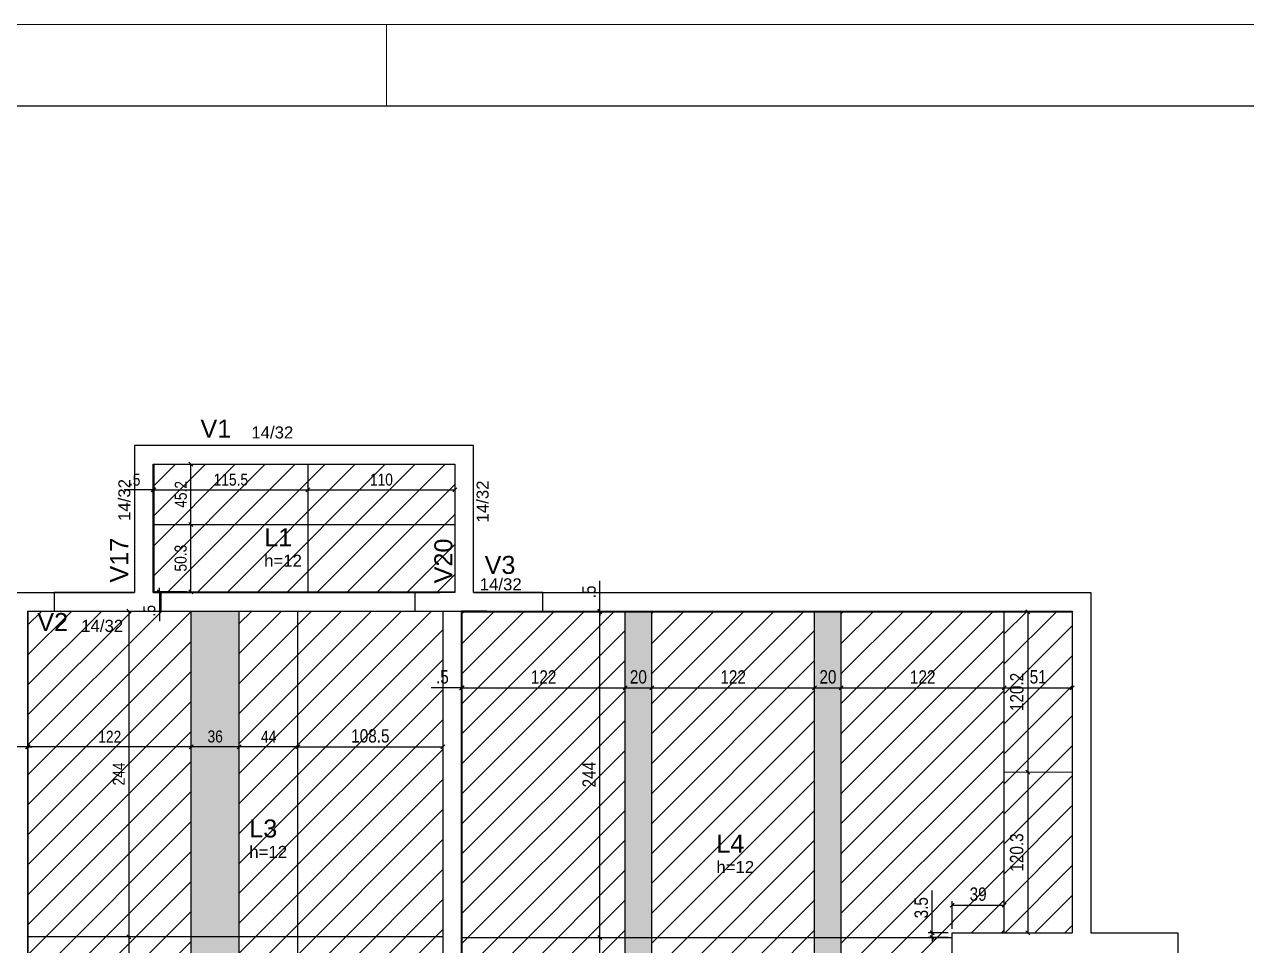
# Model space of a CAD drawing. Header units: millimetres. Extents: x 2454 to 6746, y 504 to 3252.
# Drawn here: x 4225 to 5141, y 2562 to 3252 of the extents above; entities that cross this region are included whole.
import ezdxf

# ---------------------------------------------------------------- set-up
doc = ezdxf.new("R2010")
doc.units = ezdxf.units.MM
for name, color, linetype in [('10', 252, 'Continuous'), ('9', 8, 'Continuous'), ('COTA', 241, 'Continuous'), ('ES-VIGA', 3, 'Continuous'), ('L-D', 2, 'Continuous'), ('L-N', 4, 'Continuous'), ('Painéis', 200, 'Continuous'), ('VIG-D', 2, 'Continuous'), ('VIG-N', 4, 'Continuous')]:
    doc.layers.add(name, color=color, linetype=linetype)
for name, color, linetype, lineweight in [('FOLHA', 255, 'Continuous', 5), ('Hachura', 251, 'Continuous', 9), ('REAPROVEITAMENTO', 251, 'Continuous', 9)]:
    doc.layers.add(name, color=color, linetype=linetype, lineweight=lineweight)
doc.styles.add('COTA TECNICA', font='techl___.ttf', dxfattribs={"height": 10})
doc.styles.add('COTA TECNICA-50', font='techl___.ttf', dxfattribs={"height": 9})
doc.styles.add('TQS_ARIAL', font='arial.ttf')
doc.dimstyles.new('COTA PAINEL-50', dxfattribs={"dimtxt": 9, "dimasz": 3, "dimexe": 3, "dimexo": 3, "dimgap": 3, "dimtad": 1, "dimdec": 1, "dimzin": 12, "dimdsep": 46, "dimtxsty": 'COTA TECNICA-50', "dimblk1": 'OBLIQUE', "dimblk2": 'OBLIQUE', "dimsah": 1, "dimcen": 0.9, "dimclrd": 4, "dimclre": 4, "dimclrt": 240, "dimadec": 1, "dimazin": 3, "dimtfac": 1, "dimtdec": 1, "dimtmove": 0, "dimatfit": 3, "dimfxl": 1, "dimtolj": 1, "dimtzin": 12, "dimarcsym": 0})
doc.dimstyles.new('PAINEL', dxfattribs={"dimtxt": 10, "dimasz": 3, "dimexe": 3, "dimexo": 3, "dimgap": 3, "dimtad": 1, "dimdec": 1, "dimzin": 12, "dimdsep": 46, "dimtxsty": 'COTA TECNICA', "dimblk1": 'OBLIQUE', "dimblk2": 'OBLIQUE', "dimsah": 1, "dimcen": 0.9, "dimclrd": 4, "dimclre": 4, "dimclrt": 240, "dimadec": 1, "dimazin": 3, "dimtfac": 1, "dimtdec": 1, "dimtmove": 0, "dimatfit": 3, "dimfxl": 1, "dimtolj": 1, "dimtzin": 12, "dimarcsym": 0})

# ---------------------------------------------------------------- blocks, each defined once
blk = doc.blocks.new('_Oblique')
at = {"color": 0, "linetype": 'ByBlock', "lineweight": -2}
blk.add_line((-0.5, -0.5), (0.5, 0.5), dxfattribs=at)
blk = doc.blocks.new('*D156')
at = {"layer": 'COTA', "color": 4, "lineweight": -2, "transparency": 16777216}
for p, q in [((4303.46, 2812.68), (4303.46, 2568.68)), ((4301.07, 2568.68), (4300.46, 2568.68))]:
    blk.add_line(p, q, dxfattribs=at)
at = {"layer": 'Defpoints', "color": 0, "transparency": 16777216}
for p in [(4303.46, 2812.68), (4303.46, 2568.68), (4304.07, 2568.68)]:
    blk.add_point(p, dxfattribs=at)
at = {"layer": 'COTA', "color": 4, "lineweight": -2, "transparency": 16777216, "xscale": 3, "yscale": 3, "zscale": 3}
for p, rotation in [((4303.46, 2812.68), 90), ((4303.46, 2568.68), 270)]:
    blk.add_blockref('_Oblique', p, dxfattribs=dict(at, rotation=rotation))
at = {"layer": 'COTA', "color": 240, "transparency": 16777216, "insert": (4295.89, 2690.68), "char_height": 9, "attachment_point": 5, "rotation": 90, "style": 'COTA TECNICA-50'}
blk.add_mtext('\\A1;244', dxfattribs=at)
blk = doc.blocks.new('*D157')
at = {"layer": 'COTA', "color": 4, "lineweight": -2, "transparency": 16777216}
for p, q in [((4303.46, 2568.68), (4303.46, 2332.18)), ((4305.78, 2332.18), (4300.46, 2332.18))]:
    blk.add_line(p, q, dxfattribs=at)
at = {"layer": 'Defpoints', "color": 0, "transparency": 16777216}
for p in [(4303.46, 2568.68), (4303.46, 2332.18), (4308.78, 2332.18)]:
    blk.add_point(p, dxfattribs=at)
at = {"layer": 'COTA', "color": 4, "lineweight": -2, "transparency": 16777216, "xscale": 3, "yscale": 3, "zscale": 3}
for p, rotation in [((4303.46, 2568.68), 90), ((4303.46, 2332.18), 270)]:
    blk.add_blockref('_Oblique', p, dxfattribs=dict(at, rotation=rotation))
at = {"layer": 'COTA', "color": 240, "transparency": 16777216, "insert": (4295.76, 2450.43), "char_height": 9, "attachment_point": 5, "rotation": 90, "style": 'COTA TECNICA-50'}
blk.add_mtext('\\A1;236.5', dxfattribs=at)
blk = doc.blocks.new('*D81')
at = {"layer": 'COTA', "color": 4, "lineweight": -2, "transparency": 16777216}
blk.add_line((4430.09, 2711.01), (4386.09, 2711.01), dxfattribs=at)
at = {"layer": 'Defpoints', "color": 0, "transparency": 16777216}
for p in [(4386.09, 2711.01), (4386.09, 2711.01), (4430.09, 2711.01)]:
    blk.add_point(p, dxfattribs=at)
at = {"layer": 'COTA', "color": 4, "lineweight": -2, "transparency": 16777216, "xscale": 3, "yscale": 3, "zscale": 3, "rotation": 180}
blk.add_blockref('_Oblique', (4386.09, 2711.01), dxfattribs=at)
at = {"layer": 'COTA', "color": 4, "lineweight": -2, "transparency": 16777216, "xscale": 3, "yscale": 3, "zscale": 3}
blk.add_blockref('_Oblique', (4430.09, 2711.01), dxfattribs=at)
at = {"layer": 'COTA', "color": 240, "transparency": 16777216, "insert": (4408.09, 2718.58), "char_height": 9, "attachment_point": 5, "style": 'COTA TECNICA-50'}
blk.add_mtext('\\A1;44', dxfattribs=at)
blk = doc.blocks.new('*D82')
at = {"layer": 'COTA', "color": 4, "lineweight": -2, "transparency": 16777216}
blk.add_line((4386.09, 2711.01), (4350.09, 2711.01), dxfattribs=at)
at = {"layer": 'Defpoints', "color": 0, "transparency": 16777216}
for p in [(4350.09, 2711.01), (4350.09, 2711.01), (4386.09, 2711.01)]:
    blk.add_point(p, dxfattribs=at)
at = {"layer": 'COTA', "color": 4, "lineweight": -2, "transparency": 16777216, "xscale": 3, "yscale": 3, "zscale": 3, "rotation": 180}
blk.add_blockref('_Oblique', (4350.09, 2711.01), dxfattribs=at)
at = {"layer": 'COTA', "color": 4, "lineweight": -2, "transparency": 16777216, "xscale": 3, "yscale": 3, "zscale": 3}
blk.add_blockref('_Oblique', (4386.09, 2711.01), dxfattribs=at)
at = {"layer": 'COTA', "color": 240, "transparency": 16777216, "insert": (4368.09, 2718.71), "char_height": 9, "attachment_point": 5, "style": 'COTA TECNICA-50'}
blk.add_mtext('\\A1;36', dxfattribs=at)
blk = doc.blocks.new('*D83')
at = {"layer": 'COTA', "color": 4, "lineweight": -2, "transparency": 16777216}
blk.add_line((4350.09, 2711.01), (4228.09, 2711.01), dxfattribs=at)
at = {"layer": 'Defpoints', "color": 0, "transparency": 16777216}
for p in [(4228.09, 2711.01), (4228.09, 2711.01), (4350.09, 2711.01)]:
    blk.add_point(p, dxfattribs=at)
at = {"layer": 'COTA', "color": 4, "lineweight": -2, "transparency": 16777216, "xscale": 3, "yscale": 3, "zscale": 3, "rotation": 180}
blk.add_blockref('_Oblique', (4228.09, 2711.01), dxfattribs=at)
at = {"layer": 'COTA', "color": 4, "lineweight": -2, "transparency": 16777216, "xscale": 3, "yscale": 3, "zscale": 3}
blk.add_blockref('_Oblique', (4350.09, 2711.01), dxfattribs=at)
at = {"layer": 'COTA', "color": 240, "transparency": 16777216, "insert": (4289.09, 2718.56), "char_height": 9, "attachment_point": 5, "style": 'COTA TECNICA-50'}
blk.add_mtext('\\A1;122', dxfattribs=at)
blk = doc.blocks.new('*D84')
at = {"layer": 'COTA', "color": 4, "lineweight": -2, "transparency": 16777216}
for p, q in [((4227.59, 2711.02), (4206, 2711.02)), ((4228.09, 2711.02), (4227.59, 2711.02)), ((4228.09, 2711.02), (4231.09, 2711.02))]:
    blk.add_line(p, q, dxfattribs=at)
at = {"layer": 'Defpoints', "color": 0, "transparency": 16777216}
for p in [(4227.59, 2711.02), (4227.59, 2711.02), (4228.09, 2711.02)]:
    blk.add_point(p, dxfattribs=at)
at = {"layer": 'COTA', "color": 4, "lineweight": -2, "transparency": 16777216, "xscale": 3, "yscale": 3, "zscale": 3}
blk.add_blockref('_Oblique', (4227.59, 2711.02), dxfattribs=at)
at = {"layer": 'COTA', "color": 4, "lineweight": -2, "transparency": 16777216, "xscale": 3, "yscale": 3, "zscale": 3, "rotation": 180}
blk.add_blockref('_Oblique', (4228.09, 2711.02), dxfattribs=at)
at = {"layer": 'COTA', "color": 240, "transparency": 16777216, "insert": (4213.8, 2718.62), "char_height": 9, "attachment_point": 5, "style": 'COTA TECNICA-50'}
blk.add_mtext('\\A1;.5', dxfattribs=at)
blk = doc.blocks.new('*D96')
at = {"layer": 'COTA', "color": 4, "lineweight": -2, "transparency": 16777216}
blk.add_line((4349.96, 2827.18), (4349.96, 2877.43), dxfattribs=at)
at = {"layer": 'Defpoints', "color": 0, "transparency": 16777216}
for p in [(4349.96, 2877.43), (4349.96, 2877.43), (4349.96, 2827.18)]:
    blk.add_point(p, dxfattribs=at)
at = {"layer": 'COTA', "color": 4, "lineweight": -2, "transparency": 16777216, "xscale": 3, "yscale": 3, "zscale": 3}
for p, rotation in [((4349.96, 2877.43), 90), ((4349.96, 2827.18), 270)]:
    blk.add_blockref('_Oblique', p, dxfattribs=dict(at, rotation=rotation))
at = {"layer": 'COTA', "color": 240, "transparency": 16777216, "insert": (4342.26, 2852.31), "char_height": 9, "attachment_point": 5, "rotation": 90, "style": 'COTA TECNICA-50'}
blk.add_mtext('\\A1;50.3', dxfattribs=at)
blk = doc.blocks.new('*D97')
at = {"layer": 'COTA', "color": 4, "lineweight": -2, "transparency": 16777216}
for p, q in [((4322.09, 2903.5), (4437.59, 2903.5)), ((4437.59, 2906), (4437.59, 2906.5))]:
    blk.add_line(p, q, dxfattribs=at)
at = {"layer": 'Defpoints', "color": 0, "transparency": 16777216}
for p in [(4322.09, 2903.5), (4437.59, 2903.5), (4437.59, 2903)]:
    blk.add_point(p, dxfattribs=at)
at = {"layer": 'COTA', "color": 4, "lineweight": -2, "transparency": 16777216, "xscale": 3, "yscale": 3, "zscale": 3, "rotation": 180}
blk.add_blockref('_Oblique', (4322.09, 2903.5), dxfattribs=at)
at = {"layer": 'COTA', "color": 4, "lineweight": -2, "transparency": 16777216, "xscale": 3, "yscale": 3, "zscale": 3}
blk.add_blockref('_Oblique', (4437.59, 2903.5), dxfattribs=at)
at = {"layer": 'COTA', "color": 240, "transparency": 16777216, "insert": (4379.84, 2911.09), "char_height": 9, "attachment_point": 5, "style": 'COTA TECNICA-50'}
blk.add_mtext('\\A1;115.5', dxfattribs=at)
blk = doc.blocks.new('*D98')
at = {"layer": 'COTA', "color": 4, "lineweight": -2, "transparency": 16777216}
blk.add_line((4437.59, 2903.5), (4547.59, 2903.5), dxfattribs=at)
at = {"layer": 'Defpoints', "color": 0, "transparency": 16777216}
for p in [(4437.59, 2903.5), (4547.59, 2903.5), (4547.59, 2903.5)]:
    blk.add_point(p, dxfattribs=at)
at = {"layer": 'COTA', "color": 4, "lineweight": -2, "transparency": 16777216, "xscale": 3, "yscale": 3, "zscale": 3, "rotation": 180}
blk.add_blockref('_Oblique', (4437.59, 2903.5), dxfattribs=at)
at = {"layer": 'COTA', "color": 4, "lineweight": -2, "transparency": 16777216, "xscale": 3, "yscale": 3, "zscale": 3}
blk.add_blockref('_Oblique', (4547.59, 2903.5), dxfattribs=at)
at = {"layer": 'COTA', "color": 240, "transparency": 16777216, "insert": (4492.59, 2911.09), "char_height": 9, "attachment_point": 5, "style": 'COTA TECNICA-50'}
blk.add_mtext('\\A1;110', dxfattribs=at)
blk = doc.blocks.new('*D99')
at = {"layer": 'COTA', "color": 4, "lineweight": -2, "transparency": 16777216}
for p, q in [((4326.36, 2827.18), (4326.36, 2830.18)), ((4346.96, 2827.18), (4323.36, 2827.18)), ((4346.96, 2826.68), (4323.36, 2826.68)), ((4326.36, 2827.18), (4326.36, 2826.68)), ((4326.36, 2826.68), (4326.36, 2805.09))]:
    blk.add_line(p, q, dxfattribs=at)
at = {"layer": 'Defpoints', "color": 0, "transparency": 16777216}
for p in [(4326.36, 2826.68), (4349.96, 2827.18), (4349.96, 2826.68)]:
    blk.add_point(p, dxfattribs=at)
at = {"layer": 'COTA', "color": 4, "lineweight": -2, "transparency": 16777216, "xscale": 3, "yscale": 3, "zscale": 3}
for p, rotation in [((4326.36, 2827.18), 270), ((4326.36, 2826.68), 90)]:
    blk.add_blockref('_Oblique', p, dxfattribs=dict(at, rotation=rotation))
at = {"layer": 'COTA', "color": 240, "transparency": 16777216, "insert": (4318.76, 2812.89), "char_height": 9, "attachment_point": 5, "rotation": 90, "style": 'COTA TECNICA-50'}
blk.add_mtext('\\A1;.5', dxfattribs=at)
blk = doc.blocks.new('*D100')
at = {"layer": 'COTA', "color": 4, "lineweight": -2, "transparency": 16777216}
for p, q in [((4321.59, 2903.5), (4300, 2903.5)), ((4322.09, 2903.5), (4321.59, 2903.5)), ((4322.09, 2903.5), (4325.09, 2903.5))]:
    blk.add_line(p, q, dxfattribs=at)
at = {"layer": 'Defpoints', "color": 0, "transparency": 16777216}
for p in [(4321.59, 2903.5), (4321.59, 2903.5), (4322.09, 2903.5)]:
    blk.add_point(p, dxfattribs=at)
at = {"layer": 'COTA', "color": 4, "lineweight": -2, "transparency": 16777216, "xscale": 3, "yscale": 3, "zscale": 3}
blk.add_blockref('_Oblique', (4321.59, 2903.5), dxfattribs=at)
at = {"layer": 'COTA', "color": 4, "lineweight": -2, "transparency": 16777216, "xscale": 3, "yscale": 3, "zscale": 3, "rotation": 180}
blk.add_blockref('_Oblique', (4322.09, 2903.5), dxfattribs=at)
at = {"layer": 'COTA', "color": 240, "transparency": 16777216, "insert": (4307.8, 2911.09), "char_height": 9, "attachment_point": 5, "style": 'COTA TECNICA-50'}
blk.add_mtext('\\A1;.5', dxfattribs=at)
blk = doc.blocks.new('*D101')
at = {"layer": 'COTA', "color": 4, "lineweight": -2, "transparency": 16777216}
blk.add_line((4349.96, 2877.43), (4349.96, 2922.68), dxfattribs=at)
at = {"layer": 'Defpoints', "color": 0, "transparency": 16777216}
for p in [(4349.96, 2922.68), (4349.96, 2922.68), (4349.96, 2877.43)]:
    blk.add_point(p, dxfattribs=at)
at = {"layer": 'COTA', "color": 4, "lineweight": -2, "transparency": 16777216, "xscale": 3, "yscale": 3, "zscale": 3}
for p, rotation in [((4349.96, 2922.68), 90), ((4349.96, 2877.43), 270)]:
    blk.add_blockref('_Oblique', p, dxfattribs=dict(at, rotation=rotation))
at = {"layer": 'COTA', "color": 240, "transparency": 16777216, "insert": (4342.36, 2900.06), "char_height": 9, "attachment_point": 5, "rotation": 90, "style": 'COTA TECNICA-50'}
blk.add_mtext('\\A1;45.2', dxfattribs=at)
blk = doc.blocks.new('*D133')
at = {"layer": 'COTA', "color": 4, "lineweight": -2, "transparency": 16777216}
for p, q in [((4552.59, 2755.26), (4529.93, 2755.26)), ((4553.09, 2755.26), (4552.59, 2755.26)), ((4553.09, 2755.26), (4556.09, 2755.26))]:
    blk.add_line(p, q, dxfattribs=at)
at = {"layer": 'Defpoints', "color": 0, "transparency": 16777216}
for p in [(4552.59, 2755.26), (4552.59, 2755.26), (4553.09, 2755.26)]:
    blk.add_point(p, dxfattribs=at)
at = {"layer": 'COTA', "color": 4, "lineweight": -2, "transparency": 16777216, "xscale": 3, "yscale": 3, "zscale": 3}
blk.add_blockref('_Oblique', (4552.59, 2755.26), dxfattribs=at)
at = {"layer": 'COTA', "color": 4, "lineweight": -2, "transparency": 16777216, "xscale": 3, "yscale": 3, "zscale": 3, "rotation": 180}
blk.add_blockref('_Oblique', (4553.09, 2755.26), dxfattribs=at)
at = {"layer": 'COTA', "color": 240, "transparency": 16777216, "insert": (4538.26, 2763.37), "char_height": 10, "attachment_point": 5, "style": 'COTA TECNICA'}
blk.add_mtext('\\A1;.5', dxfattribs=at)
blk = doc.blocks.new('*D134')
at = {"layer": 'COTA', "color": 4, "lineweight": -2, "transparency": 16777216}
blk.add_line((4553.09, 2755.26), (4675.09, 2755.26), dxfattribs=at)
at = {"layer": 'Defpoints', "color": 0, "transparency": 16777216}
for p in [(4553.09, 2755.26), (4675.09, 2755.26), (4675.09, 2755.26)]:
    blk.add_point(p, dxfattribs=at)
at = {"layer": 'COTA', "color": 4, "lineweight": -2, "transparency": 16777216, "xscale": 3, "yscale": 3, "zscale": 3, "rotation": 180}
blk.add_blockref('_Oblique', (4553.09, 2755.26), dxfattribs=at)
at = {"layer": 'COTA', "color": 4, "lineweight": -2, "transparency": 16777216, "xscale": 3, "yscale": 3, "zscale": 3}
blk.add_blockref('_Oblique', (4675.09, 2755.26), dxfattribs=at)
at = {"layer": 'COTA', "color": 240, "transparency": 16777216, "insert": (4614.09, 2763.32), "char_height": 10, "attachment_point": 5, "style": 'COTA TECNICA'}
blk.add_mtext('\\A1;122', dxfattribs=at)
blk = doc.blocks.new('*D135')
at = {"layer": 'COTA', "color": 4, "lineweight": -2, "transparency": 16777216}
blk.add_line((4675.09, 2755.26), (4695.09, 2755.26), dxfattribs=at)
at = {"layer": 'Defpoints', "color": 0, "transparency": 16777216}
for p in [(4675.09, 2755.26), (4695.09, 2755.26), (4695.09, 2755.26)]:
    blk.add_point(p, dxfattribs=at)
at = {"layer": 'COTA', "color": 4, "lineweight": -2, "transparency": 16777216, "xscale": 3, "yscale": 3, "zscale": 3, "rotation": 180}
blk.add_blockref('_Oblique', (4675.09, 2755.26), dxfattribs=at)
at = {"layer": 'COTA', "color": 4, "lineweight": -2, "transparency": 16777216, "xscale": 3, "yscale": 3, "zscale": 3}
blk.add_blockref('_Oblique', (4695.09, 2755.26), dxfattribs=at)
at = {"layer": 'COTA', "color": 240, "transparency": 16777216, "insert": (4685.09, 2763.36), "char_height": 10, "attachment_point": 5, "style": 'COTA TECNICA'}
blk.add_mtext('\\A1;20', dxfattribs=at)
blk = doc.blocks.new('*D136')
at = {"layer": 'COTA', "color": 4, "lineweight": -2, "transparency": 16777216}
blk.add_line((4695.09, 2755.26), (4817.09, 2755.26), dxfattribs=at)
at = {"layer": 'Defpoints', "color": 0, "transparency": 16777216}
for p in [(4695.09, 2755.26), (4817.09, 2755.26), (4817.09, 2755.26)]:
    blk.add_point(p, dxfattribs=at)
at = {"layer": 'COTA', "color": 4, "lineweight": -2, "transparency": 16777216, "xscale": 3, "yscale": 3, "zscale": 3, "rotation": 180}
blk.add_blockref('_Oblique', (4695.09, 2755.26), dxfattribs=at)
at = {"layer": 'COTA', "color": 4, "lineweight": -2, "transparency": 16777216, "xscale": 3, "yscale": 3, "zscale": 3}
blk.add_blockref('_Oblique', (4817.09, 2755.26), dxfattribs=at)
at = {"layer": 'COTA', "color": 240, "transparency": 16777216, "insert": (4756.09, 2763.32), "char_height": 10, "attachment_point": 5, "style": 'COTA TECNICA'}
blk.add_mtext('\\A1;122', dxfattribs=at)
blk = doc.blocks.new('*D137')
at = {"layer": 'COTA', "color": 4, "lineweight": -2, "transparency": 16777216}
blk.add_line((4817.09, 2755.26), (4837.09, 2755.26), dxfattribs=at)
at = {"layer": 'Defpoints', "color": 0, "transparency": 16777216}
for p in [(4817.09, 2755.26), (4837.09, 2755.26), (4837.09, 2755.26)]:
    blk.add_point(p, dxfattribs=at)
at = {"layer": 'COTA', "color": 4, "lineweight": -2, "transparency": 16777216, "xscale": 3, "yscale": 3, "zscale": 3, "rotation": 180}
blk.add_blockref('_Oblique', (4817.09, 2755.26), dxfattribs=at)
at = {"layer": 'COTA', "color": 4, "lineweight": -2, "transparency": 16777216, "xscale": 3, "yscale": 3, "zscale": 3}
blk.add_blockref('_Oblique', (4837.09, 2755.26), dxfattribs=at)
at = {"layer": 'COTA', "color": 240, "transparency": 16777216, "insert": (4827.09, 2763.36), "char_height": 10, "attachment_point": 5, "style": 'COTA TECNICA'}
blk.add_mtext('\\A1;20', dxfattribs=at)
blk = doc.blocks.new('*D138')
at = {"layer": 'COTA', "color": 4, "lineweight": -2, "transparency": 16777216}
blk.add_line((4837.09, 2755.26), (4959.09, 2755.26), dxfattribs=at)
at = {"layer": 'Defpoints', "color": 0, "transparency": 16777216}
for p in [(4837.09, 2755.26), (4959.09, 2755.26), (4959.09, 2755.26)]:
    blk.add_point(p, dxfattribs=at)
at = {"layer": 'COTA', "color": 4, "lineweight": -2, "transparency": 16777216, "xscale": 3, "yscale": 3, "zscale": 3, "rotation": 180}
blk.add_blockref('_Oblique', (4837.09, 2755.26), dxfattribs=at)
at = {"layer": 'COTA', "color": 4, "lineweight": -2, "transparency": 16777216, "xscale": 3, "yscale": 3, "zscale": 3}
blk.add_blockref('_Oblique', (4959.09, 2755.26), dxfattribs=at)
at = {"layer": 'COTA', "color": 240, "transparency": 16777216, "insert": (4898.09, 2763.32), "char_height": 10, "attachment_point": 5, "style": 'COTA TECNICA'}
blk.add_mtext('\\A1;122', dxfattribs=at)
blk = doc.blocks.new('*D139')
at = {"layer": 'COTA', "color": 4, "lineweight": -2, "transparency": 16777216}
blk.add_line((4959.09, 2755.26), (5010.09, 2755.26), dxfattribs=at)
at = {"layer": 'Defpoints', "color": 0, "transparency": 16777216}
for p in [(4959.09, 2755.26), (5010.09, 2755.26), (5010.09, 2755.26)]:
    blk.add_point(p, dxfattribs=at)
at = {"layer": 'COTA', "color": 4, "lineweight": -2, "transparency": 16777216, "xscale": 3, "yscale": 3, "zscale": 3, "rotation": 180}
blk.add_blockref('_Oblique', (4959.09, 2755.26), dxfattribs=at)
at = {"layer": 'COTA', "color": 4, "lineweight": -2, "transparency": 16777216, "xscale": 3, "yscale": 3, "zscale": 3}
blk.add_blockref('_Oblique', (5010.09, 2755.26), dxfattribs=at)
at = {"layer": 'COTA', "color": 240, "transparency": 16777216, "insert": (4984.59, 2763.37), "char_height": 10, "attachment_point": 5, "style": 'COTA TECNICA'}
blk.add_mtext('\\A1;51', dxfattribs=at)
blk = doc.blocks.new('*D40')
at = {"layer": 'COTA', "color": 4, "lineweight": -2, "transparency": 16777216}
blk.add_line((4656.28, 2331.68), (4656.28, 2568.18), dxfattribs=at)
at = {"layer": 'Defpoints', "color": 0, "transparency": 16777216}
for p in [(4656.28, 2568.18), (4656.28, 2568.18), (4656.28, 2331.68)]:
    blk.add_point(p, dxfattribs=at)
at = {"layer": 'COTA', "color": 4, "lineweight": -2, "transparency": 16777216, "xscale": 3, "yscale": 3, "zscale": 3}
for p, rotation in [((4656.28, 2568.18), 90), ((4656.28, 2331.68), 270)]:
    blk.add_blockref('_Oblique', p, dxfattribs=dict(at, rotation=rotation))
at = {"layer": 'COTA', "color": 240, "transparency": 16777216, "insert": (4648.06, 2449.93), "char_height": 10, "attachment_point": 5, "rotation": 90, "style": 'COTA TECNICA'}
blk.add_mtext('\\A1;236.5', dxfattribs=at)
blk = doc.blocks.new('*D41')
at = {"layer": 'COTA', "color": 4, "lineweight": -2, "transparency": 16777216}
blk.add_line((4656.28, 2568.18), (4656.28, 2812.18), dxfattribs=at)
at = {"layer": 'Defpoints', "color": 0, "transparency": 16777216}
for p in [(4656.28, 2812.18), (4656.28, 2812.18), (4656.28, 2568.18)]:
    blk.add_point(p, dxfattribs=at)
at = {"layer": 'COTA', "color": 4, "lineweight": -2, "transparency": 16777216, "xscale": 3, "yscale": 3, "zscale": 3}
for p, rotation in [((4656.28, 2812.18), 90), ((4656.28, 2568.18), 270)]:
    blk.add_blockref('_Oblique', p, dxfattribs=dict(at, rotation=rotation))
at = {"layer": 'COTA', "color": 240, "transparency": 16777216, "insert": (4648.21, 2690.18), "char_height": 10, "attachment_point": 5, "rotation": 90, "style": 'COTA TECNICA'}
blk.add_mtext('\\A1;244', dxfattribs=at)
blk = doc.blocks.new('*D42')
at = {"layer": 'COTA', "color": 4, "lineweight": -2, "transparency": 16777216}
for p, q in [((4656.28, 2812.68), (4656.28, 2835.34)), ((4656.28, 2812.18), (4656.28, 2812.68)), ((4656.28, 2812.18), (4656.28, 2809.18))]:
    blk.add_line(p, q, dxfattribs=at)
at = {"layer": 'Defpoints', "color": 0, "transparency": 16777216}
for p in [(4656.28, 2812.68), (4656.28, 2812.68), (4656.28, 2812.18)]:
    blk.add_point(p, dxfattribs=at)
at = {"layer": 'COTA', "color": 4, "lineweight": -2, "transparency": 16777216, "xscale": 3, "yscale": 3, "zscale": 3}
for p, rotation in [((4656.28, 2812.68), 270), ((4656.28, 2812.18), 90)]:
    blk.add_blockref('_Oblique', p, dxfattribs=dict(at, rotation=rotation))
at = {"layer": 'COTA', "color": 240, "transparency": 16777216, "insert": (4648.17, 2827.01), "char_height": 10, "attachment_point": 5, "rotation": 90, "style": 'COTA TECNICA'}
blk.add_mtext('\\A1;.5', dxfattribs=at)
blk = doc.blocks.new('*D141')
at = {"layer": 'COTA', "color": 4, "lineweight": -2, "transparency": 16777216}
for p, q in [((4905.22, 2571.68), (4905.22, 2603.29)), ((4917.09, 2571.68), (4902.22, 2571.68)), ((4917.09, 2568.18), (4902.22, 2568.18)), ((4905.22, 2568.18), (4905.22, 2571.68)), ((4905.22, 2568.18), (4905.22, 2565.18))]:
    blk.add_line(p, q, dxfattribs=at)
at = {"layer": 'Defpoints', "color": 0, "transparency": 16777216}
for p in [(4905.22, 2571.68), (4920.09, 2571.68), (4920.09, 2568.18)]:
    blk.add_point(p, dxfattribs=at)
at = {"layer": 'COTA', "color": 4, "lineweight": -2, "transparency": 16777216, "xscale": 3, "yscale": 3, "zscale": 3}
for p, rotation in [((4905.22, 2571.68), 270), ((4905.22, 2568.18), 90)]:
    blk.add_blockref('_Oblique', p, dxfattribs=dict(at, rotation=rotation))
at = {"layer": 'COTA', "color": 240, "transparency": 16777216, "insert": (4897, 2590.48), "char_height": 10, "attachment_point": 5, "rotation": 90, "style": 'COTA TECNICA'}
blk.add_mtext('\\A1;3.5', dxfattribs=at)
blk = doc.blocks.new('*D142')
at = {"layer": 'COTA', "color": 4, "lineweight": -2, "transparency": 16777216}
for p, q in [((4920.09, 2574.68), (4920.09, 2595.38)), ((4920.09, 2592.38), (4959.09, 2592.38)), ((4959.09, 2574.68), (4959.09, 2595.38))]:
    blk.add_line(p, q, dxfattribs=at)
at = {"layer": 'Defpoints', "color": 0, "transparency": 16777216}
for p in [(4959.09, 2592.38), (4920.09, 2571.68), (4959.09, 2571.68)]:
    blk.add_point(p, dxfattribs=at)
at = {"layer": 'COTA', "color": 4, "lineweight": -2, "transparency": 16777216, "xscale": 3, "yscale": 3, "zscale": 3, "rotation": 180}
blk.add_blockref('_Oblique', (4920.09, 2592.38), dxfattribs=at)
at = {"layer": 'COTA', "color": 4, "lineweight": -2, "transparency": 16777216, "xscale": 3, "yscale": 3, "zscale": 3}
blk.add_blockref('_Oblique', (4959.09, 2592.38), dxfattribs=at)
at = {"layer": 'COTA', "color": 240, "transparency": 16777216, "insert": (4939.59, 2600.63), "char_height": 10, "attachment_point": 5, "style": 'COTA TECNICA'}
blk.add_mtext('\\A1;39', dxfattribs=at)
blk = doc.blocks.new('*D13')
at = {"layer": 'COTA', "color": 4, "lineweight": -2, "transparency": 16777216}
blk.add_line((4430.09, 2711.01), (4538.59, 2711.01), dxfattribs=at)
at = {"layer": 'Defpoints', "color": 0, "transparency": 16777216}
for p in [(4430.09, 2711.01), (4538.59, 2711.01), (4538.59, 2711.01)]:
    blk.add_point(p, dxfattribs=at)
at = {"layer": 'COTA', "color": 4, "lineweight": -2, "transparency": 16777216, "xscale": 3, "yscale": 3, "zscale": 3, "rotation": 180}
blk.add_blockref('_Oblique', (4430.09, 2711.01), dxfattribs=at)
at = {"layer": 'COTA', "color": 4, "lineweight": -2, "transparency": 16777216, "xscale": 3, "yscale": 3, "zscale": 3}
blk.add_blockref('_Oblique', (4538.59, 2711.01), dxfattribs=at)
at = {"layer": 'COTA', "color": 240, "transparency": 16777216, "insert": (4484.34, 2719.14), "char_height": 10, "attachment_point": 5, "style": 'COTA TECNICA'}
blk.add_mtext('\\A1;108.5', dxfattribs=at)
blk = doc.blocks.new('*D24')
at = {"layer": 'COTA', "color": 4, "lineweight": -2, "transparency": 16777216}
for p, q in [((4227.59, 2711.01), (4204.93, 2711.01)), ((4228.09, 2711.01), (4227.59, 2711.01)), ((4228.09, 2711.01), (4231.09, 2711.01))]:
    blk.add_line(p, q, dxfattribs=at)
at = {"layer": 'Defpoints', "color": 0, "transparency": 16777216}
for p in [(4227.59, 2711.01), (4227.59, 2711.01), (4228.09, 2711.01)]:
    blk.add_point(p, dxfattribs=at)
at = {"layer": 'COTA', "color": 4, "lineweight": -2, "transparency": 16777216, "xscale": 3, "yscale": 3, "zscale": 3}
blk.add_blockref('_Oblique', (4227.59, 2711.01), dxfattribs=at)
at = {"layer": 'COTA', "color": 4, "lineweight": -2, "transparency": 16777216, "xscale": 3, "yscale": 3, "zscale": 3, "rotation": 180}
blk.add_blockref('_Oblique', (4228.09, 2711.01), dxfattribs=at)
at = {"layer": 'COTA', "color": 240, "transparency": 16777216, "insert": (4213.26, 2719.12), "char_height": 10, "attachment_point": 5, "style": 'COTA TECNICA'}
blk.add_mtext('\\A1;.5', dxfattribs=at)
blk = doc.blocks.new('*D177')
at = {"layer": 'COTA', "color": 4, "lineweight": -2, "transparency": 16777216}
for p, q in [((4976.73, 2692.02), (4976.73, 2571.68)), ((4979.73, 2571.68), (4979.73, 2571.68))]:
    blk.add_line(p, q, dxfattribs=at)
at = {"layer": 'Defpoints', "color": 0, "transparency": 16777216}
for p in [(4976.73, 2692.02), (4976.73, 2571.68), (4976.73, 2571.68)]:
    blk.add_point(p, dxfattribs=at)
at = {"layer": 'COTA', "color": 4, "lineweight": -2, "transparency": 16777216, "xscale": 3, "yscale": 3, "zscale": 3}
for p, rotation in [((4976.73, 2692.02), 90), ((4976.73, 2571.68), 270)]:
    blk.add_blockref('_Oblique', p, dxfattribs=dict(at, rotation=rotation))
at = {"layer": 'COTA', "color": 240, "transparency": 16777216, "insert": (4968.51, 2631.85), "char_height": 10, "attachment_point": 5, "rotation": 90, "style": 'COTA TECNICA'}
blk.add_mtext('\\A1;120.3', dxfattribs=at)
blk = doc.blocks.new('*D178')
at = {"layer": 'COTA', "color": 4, "lineweight": -2, "transparency": 16777216}
blk.add_line((4976.73, 2812.18), (4976.73, 2692.02), dxfattribs=at)
at = {"layer": 'Defpoints', "color": 0, "transparency": 16777216}
for p in [(4976.73, 2812.18), (4976.73, 2692.02), (4976.73, 2692.02)]:
    blk.add_point(p, dxfattribs=at)
at = {"layer": 'COTA', "color": 4, "lineweight": -2, "transparency": 16777216, "xscale": 3, "yscale": 3, "zscale": 3}
for p, rotation in [((4976.73, 2812.18), 90), ((4976.73, 2692.02), 270)]:
    blk.add_blockref('_Oblique', p, dxfattribs=dict(at, rotation=rotation))
at = {"layer": 'COTA', "color": 240, "transparency": 16777216, "insert": (4968.63, 2752.1), "char_height": 10, "attachment_point": 5, "rotation": 90, "style": 'COTA TECNICA'}
blk.add_mtext('\\A1;120.2', dxfattribs=at)

msp = doc.modelspace()

# ---------------------------------------------------------------- hatches: boundary and pattern name
at = {"layer": 'Hachura', "linetype": 'ByBlock'}
h = msp.add_hatch(color=256, dxfattribs=at)
h.dxf.hatch_style = 1
h.paths.add_polyline_path([(4386.09, 2812.68), (4350.09, 2812.68), (4350.09, 2332.18), (4386.09, 2332.18)])
h = msp.add_hatch(color=256, dxfattribs=at)
h.dxf.hatch_style = 1
h.paths.add_polyline_path([(4695.09, 2812.18), (4675.09, 2812.18), (4675.09, 2331.68), (4695.09, 2331.68)])
h = msp.add_hatch(color=256, dxfattribs=at)
h.dxf.hatch_style = 1
h.paths.add_polyline_path([(4837.09, 2812.18), (4817.09, 2812.18), (4817.09, 2331.68), (4837.09, 2331.68)])
at = {"layer": 'REAPROVEITAMENTO', "linetype": 'ByBlock'}
h = msp.add_hatch(dxfattribs=at)
h.set_pattern_fill('ANSI31', color=256, scale=5, style=2)
h.set_pattern_definition([(45, (-1296.327, -152.542), (-11.22532, 11.22532), [])])
h.paths.add_polyline_path([(4322.09, 2827.18), (4547.59, 2827.18), (4547.59, 2922.68), (4322.09, 2922.68)])
h = msp.add_hatch(dxfattribs=at)
h.set_pattern_fill('ANSI31', color=256, scale=5, style=2)
h.set_pattern_definition([(45, (-1396.328, -262.542), (-11.22532, 11.22532), [])])
h.paths.add_polyline_path([(4227.59, 2332.18), (4350.09, 2332.18), (4350.09, 2812.68), (4227.59, 2812.68)])
h.paths.add_polyline_path([(4350.09, 2358.18), (4350.09, 2357.68), (4370.09, 2357.68), (4370.09, 2358.18)])
h.paths.add_polyline_path([(4430.09, 2332.18), (4538.59, 2332.18), (4538.59, 2812.68), (4386.09, 2812.68), (4386.09, 2332.18)])
h = msp.add_hatch(dxfattribs=at)
h.set_pattern_fill('ANSI31', color=256, scale=5, style=2)
h.set_pattern_definition([(45, (-1091.827, -139.992), (-11.22532, 11.22532), [])])
h.paths.add_polyline_path([(4553.09, 2812.18), (4553.09, 2331.69), (4675.09, 2331.69), (4675.09, 2812.18)])
h = msp.add_hatch(dxfattribs=at)
h.set_pattern_fill('ANSI31', color=256, scale=5, style=2)
h.set_pattern_definition([(45, (-949.827, -139.992), (-11.22532, 11.22532), [])])
h.paths.add_polyline_path([(4695.09, 2812.18), (4695.09, 2331.69), (4817.09, 2331.69), (4817.09, 2812.18)])
h = msp.add_hatch(dxfattribs=at)
h.set_pattern_fill('ANSI31', color=256, scale=5, style=2)
h.set_pattern_definition([(45, (-807.827, -139.992), (-11.22532, 11.22532), [])])
h.paths.add_polyline_path([(4920.09, 2331.69), (4920.09, 2571.69), (4959.09, 2571.69), (4959.09, 2812.18), (4837.09, 2812.18), (4837.09, 2331.69)])
h = msp.add_hatch(dxfattribs=at)
h.set_pattern_fill('ANSI31', color=256, scale=5, style=2)
h.set_pattern_definition([(45, (-756.821, -136.492), (-11.22532, 11.22532), [])])
h.paths.add_polyline_path([(4959.09, 2812.18), (4959.09, 2571.68), (5010.1, 2571.68), (5010.1, 2812.18)])

# ---------------------------------------------------------------- linework, layer by layer
at = {"color": 30}
msp.add_line((2606.6, 3191.05), (6685.08, 3191.05), dxfattribs=at)
at = {"layer": '10', "color": 252, "linetype": 'Continuous'}
msp.add_line((4571.59, 2812.69), (4552.59, 2812.69), dxfattribs=at)
at = {"layer": '9', "color": 8, "linetype": 'Continuous'}
for p, q in [((4213.59, 2826.69), (4307.59, 2826.69)), ((4321.59, 2826.69), (4536.51, 2826.69)), ((4561.59, 2826.69), (5024.09, 2826.69)), ((5024.09, 2826.69), (5024.09, 2571.69)), ((4227.59, 2812.69), (4538.59, 2812.69)), ((4538.59, 2812.69), (4538.59, 2331.69)), ((4552.59, 2331.69), (4552.59, 2812.69)), ((4552.59, 2812.69), (5010.09, 2812.69)), ((5010.09, 2812.69), (5010.09, 2571.69)), ((5024.14, 2571.69), (5089.09, 2571.69)), ((5089.09, 2571.69), (5089.09, 2317.69))]:
    msp.add_line(p, q, dxfattribs=at)
for points in [[(4227.59, 2812.69), (4227.59, 2331.69), (4637.59, 2331.69), (4637.59, 2317.69)], [(4920.09, 2331.69), (4920.09, 2571.69), (5010.09, 2571.69)]]:
    msp.add_lwpolyline(points, dxfattribs=at)
at = {"layer": 'ES-VIGA', "linetype": 'Continuous'}
msp.add_lwpolyline([(4547.59, 2826.69), (4517.59, 2826.69), (4517.59, 2812.69), (4613.64, 2812.69), (4613.64, 2826.69), (4561.59, 2826.69), (4561.59, 2936.69), (4307.59, 2936.69), (4307.59, 2826.69), (4247.59, 2826.69), (4247.59, 2812.69), (4327.59, 2812.69), (4327.59, 2826.69), (4321.59, 2826.69), (4321.59, 2922.69), (4547.59, 2922.69), (4547.59, 2826.69)], dxfattribs=at)
at = {"layer": 'FOLHA'}
for p, q in [((2454.19, 3252.01), (6746.05, 3252.01)), ((4496.48, 3252.01), (4496.48, 3191.05))]:
    msp.add_line(p, q, dxfattribs=at)
at = {"layer": 'Painéis'}
for p, q in [((4322.09, 2922.68), (4322.09, 2827.18)), ((4437.59, 2922.68), (4437.59, 2827.18)), ((4322.09, 2877.43), (4547.59, 2877.43)), ((4322.09, 2827.18), (4547.59, 2827.18)), ((4228.09, 2332.18), (4228.09, 2812.68)), ((4350.09, 2332.18), (4350.09, 2812.68)), ((4386.09, 2332.18), (4386.09, 2812.68)), ((4430.09, 2332.18), (4430.09, 2812.68)), ((4553.09, 2331.68), (4553.09, 2812.18)), ((4553.09, 2812.18), (5010.09, 2812.18)), ((4675.09, 2331.68), (4675.09, 2812.18)), ((4695.09, 2126.68), (4695.09, 2812.18)), ((4817.09, 2331.68), (4817.09, 2812.18)), ((4837.09, 2331.68), (4837.09, 2812.18)), ((4959.09, 2571.68), (4959.09, 2812.18)), ((4959.09, 2691.93), (5010.09, 2692.18)), ((4538.59, 2568.68), (4228.09, 2568.68)), ((4553.09, 2568.18), (4920.09, 2568.18))]:
    msp.add_line(p, q, dxfattribs=at)

# ---------------------------------------------------------------- texts
at = {"layer": 'L-D', "linetype": 'Continuous', "style": 'TQS_ARIAL'}
for p in [(4404.75, 2845.89), (4393.62, 2627.81), (4743.51, 2616.48)]:
    msp.add_text('h=12', height=9, dxfattribs=at).set_placement(p)
at = {"layer": 'L-N', "linetype": 'Continuous', "style": 'TQS_ARIAL'}
for s, p in [('L1', (4404.75, 2861.19)), ('L3', (4393.62, 2643.11)), ('L4', (4743.51, 2631.78))]:
    msp.add_text(s, height=13.5, dxfattribs=at).set_placement(p)
at = {"layer": 'VIG-D', "linetype": 'Continuous', "style": 'TQS_ARIAL'}
for p in [(4395.15, 2941.94), (4566.24, 2828.21), (4267.71, 2797.12)]:
    msp.add_text('14/32', height=9, dxfattribs=at).set_placement(p)
for p in [(4304.53, 2880.13), (4572.9, 2879.01)]:
    msp.add_text('14/32', height=9, rotation=90, dxfattribs=at).set_placement(p)
at = {"layer": 'VIG-N', "linetype": 'Continuous', "style": 'TQS_ARIAL'}
for s, p in [('V1', (4357.07, 2942.56)), ('V3', (4569.93, 2840.52)), ('V2', (4234.84, 2797.74))]:
    msp.add_text(s, height=13.5, dxfattribs=at).set_placement(p)
for s, p in [('V17', (4302.92, 2834.01)), ('V20', (4545.75, 2833.42))]:
    msp.add_text(s, height=13.5, rotation=90, dxfattribs=at).set_placement(p)

# ---------------------------------------------------------------- dimensions: what is measured, and where the dimension line sits
at = {"layer": 'COTA'}
for base, p1, p2, dimstyle, picture, middle in [((4349.96117048, 2922.68153279), (4349.96117048, 2877.43153279), (4349.96117048, 2922.68153279), 'COTA PAINEL-50', '*D101', (4342.36248627, 2900.05653279)), ((4349.96117048, 2877.43153279), (4349.96117048, 2827.18153279), (4349.96117048, 2877.43153279), 'COTA PAINEL-50', '*D96', (4342.26380206, 2852.30653279)), ((4656.28, 2812.68), (4656.28, 2812.18), (4656.28, 2812.68), 'PAINEL', '*D42', (4648.17, 2827.01)), ((4303.46, 2568.68), (4303.46, 2812.68), (4304.07, 2568.68), 'COTA PAINEL-50', '*D156', (4295.89, 2690.68)), ((4656.28, 2812.18), (4656.28, 2568.18), (4656.28, 2812.18), 'PAINEL', '*D41', (4648.21, 2690.18)), ((4905.22, 2571.68), (4920.09, 2568.18), (4920.09, 2571.68), 'PAINEL', '*D141', (4897, 2590.48)), ((4303.46, 2332.18), (4303.46, 2568.68), (4308.78, 2332.18), 'COTA PAINEL-50', '*D157', (4295.76, 2450.43)), ((4656.28, 2568.18), (4656.28, 2331.68), (4656.28, 2568.18), 'PAINEL', '*D40', (4648.06, 2449.93))]:
    dim = msp.add_linear_dim(base=base, p1=p1, p2=p2, angle=90, dimstyle=dimstyle, dxfattribs=at)
    dim.commit()
    dim.dimension.update_dxf_attribs({"geometry": picture, "text_midpoint": middle})
for base, p1, p2, dimstyle, picture, middle in [((4321.59, 2903.5), (4322.09, 2903.5), (4321.59, 2903.5), 'COTA PAINEL-50', '*D100', (4307.8, 2911.09)), ((4437.59, 2903.5), (4322.09, 2903.5), (4437.59, 2903), 'COTA PAINEL-50', '*D97', (4379.84, 2911.09)), ((4547.59, 2903.5), (4437.59, 2903.5), (4547.59, 2903.5), 'COTA PAINEL-50', '*D98', (4492.59, 2911.09)), ((4552.59, 2755.26), (4553.09, 2755.26), (4552.59, 2755.26), 'PAINEL', '*D133', (4538.26, 2763.37)), ((4675.09, 2755.26), (4553.09, 2755.26), (4675.09, 2755.26), 'PAINEL', '*D134', (4614.09, 2763.32)), ((4227.59, 2711.01), (4228.09, 2711.01), (4227.59, 2711.01), 'PAINEL', '*D24', (4213.26, 2719.12)), ((4227.59, 2711.02), (4228.09, 2711.02), (4227.59, 2711.02), 'COTA PAINEL-50', '*D84', (4213.8, 2718.62)), ((4228.09, 2711.01), (4350.09, 2711.01), (4228.09, 2711.01), 'COTA PAINEL-50', '*D83', (4289.09, 2718.56)), ((4350.09, 2711.01), (4386.09, 2711.01), (4350.09, 2711.01), 'COTA PAINEL-50', '*D82', (4368.09, 2718.71)), ((4386.09, 2711.01), (4430.09, 2711.01), (4386.09, 2711.01), 'COTA PAINEL-50', '*D81', (4408.09, 2718.58)), ((4538.59, 2711.01), (4430.09, 2711.01), (4538.59, 2711.01), 'PAINEL', '*D13', (4484.34, 2719.14)), ((4959.09, 2592.38), (4920.09, 2571.68), (4959.09, 2571.68), 'PAINEL', '*D142', (4939.59, 2600.63))]:
    dim = msp.add_linear_dim(base=base, p1=p1, p2=p2, dimstyle=dimstyle, dxfattribs=at)
    dim.commit()
    dim.dimension.update_dxf_attribs({"geometry": picture, "text_midpoint": middle})
dim = msp.add_linear_dim(base=(4326.36, 2826.68), p1=(4349.96, 2827.18), p2=(4349.96, 2826.68), angle=90, dimstyle='COTA PAINEL-50', dxfattribs=at)
dim.commit()
dim.dimension.update_dxf_attribs({"geometry": '*D99', "text_midpoint": (4326.36, 2812.89), "dimtype": 160})
for base, p1, p2, picture, middle in [((4976.73, 2692.02), (4976.73, 2812.18), (4976.73, 2692.02), '*D178', (4968.63, 2752.1)), ((4976.73, 2571.68), (4976.73, 2692.02), (4976.73, 2571.68), '*D177', (4968.51, 2631.85))]:
    dim = msp.add_linear_dim(base=base, p1=p1, p2=p2, angle=90, dimstyle='PAINEL', override={"dimtmove": 1}, dxfattribs=at)
    dim.commit()
    dim.dimension.update_dxf_attribs({"geometry": picture, "text_midpoint": middle})
for base, p1, p2, picture, middle in [((4695.09, 2755.26), (4675.09, 2755.26), (4695.09, 2755.26), '*D135', (4685.09, 2755.26)), ((4837.09, 2755.26), (4817.09, 2755.26), (4837.09, 2755.26), '*D137', (4827.09, 2755.26))]:
    dim = msp.add_linear_dim(base=base, p1=p1, p2=p2, dimstyle='PAINEL', override={"dimtmove": 1}, dxfattribs=at)
    dim.commit()
    dim.dimension.update_dxf_attribs({"geometry": picture, "text_midpoint": middle, "dimtype": 160})
for base, p1, p2, picture, middle in [((4817.09, 2755.26), (4695.09, 2755.26), (4817.09, 2755.26), '*D136', (4756.09, 2763.32)), ((4959.09, 2755.26), (4837.09, 2755.26), (4959.09, 2755.26), '*D138', (4898.09, 2763.32)), ((5010.09, 2755.26), (4959.09, 2755.26), (5010.09, 2755.26), '*D139', (4984.59, 2763.37))]:
    dim = msp.add_linear_dim(base=base, p1=p1, p2=p2, dimstyle='PAINEL', override={"dimtmove": 1}, dxfattribs=at)
    dim.commit()
    dim.dimension.update_dxf_attribs({"geometry": picture, "text_midpoint": middle})

doc.saveas('drawing.dxf')
